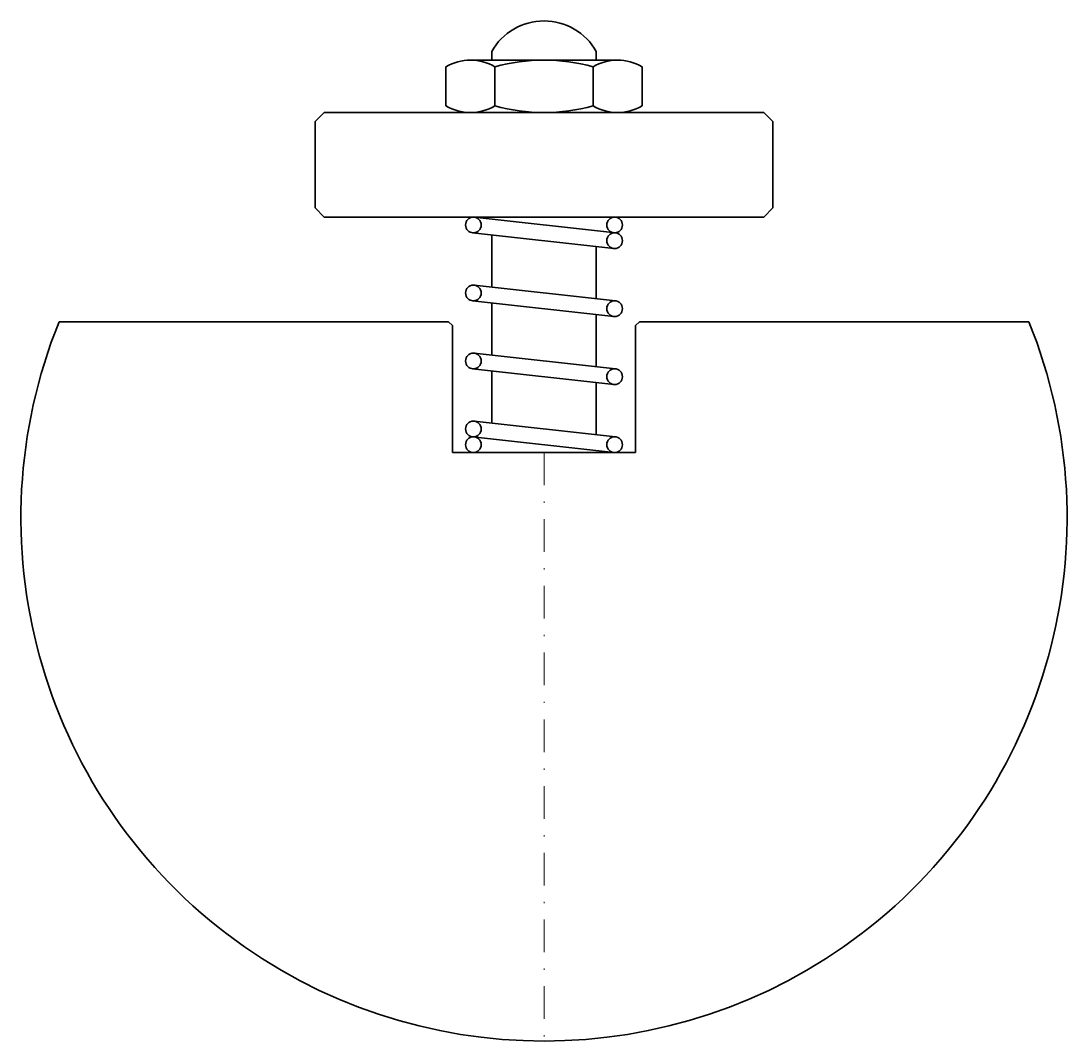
# Model space of a CAD drawing. Header units: millimetres. Extents: x -40 to 40, y 0 to 78.
import ezdxf

# ---------------------------------------------------------------- set-up
doc = ezdxf.new("R2010")
doc.units = ezdxf.units.MM
doc.header["$LTSCALE"] = 5
doc.linetypes.add('AUSGEZOGEN', pattern=[0])
doc.linetypes.add('DASHDOT', pattern=[1, 0.5, -0.25, 0, -0.25])
doc.layers.add('2', color=7, linetype='Continuous')

# ---------------------------------------------------------------- blocks, each defined once
blk = doc.blocks.new('40_001_022_nNn01')
at = {"layer": '2', "color": 7, "linetype": 'AUSGEZOGEN', "lineweight": 35}
for p, q in [((-4, 75.665), (-4, 75)), ((4, 75.665), (4, 75)), ((-7.506, 71.5), (-7.506, 74.5)), ((-5.629, 75), (5.629, 75)), ((-3.753, 71.5), (-3.753, 74.5)), ((3.753, 71.5), (3.753, 74.5)), ((7.506, 71.5), (7.506, 74.5)), ((-17.5, 70.3), (-16.8, 71)), ((16.8, 71), (-16.8, 71)), ((17.5, 70.3), (16.8, 71)), ((-17.5, 70.3), (-17.5, 63.7)), ((17.5, 63.7), (17.5, 70.3)), ((-16.8, 63), (-17.5, 63.7)), ((16.8, 63), (17.5, 63.7)), ((-16.8, 63), (16.8, 63)), ((-5.334, 62.996), (5.466, 61.796)), ((-5.466, 61.804), (5.334, 60.604)), ((-4, 61.641), (-4, 57.648)), ((4, 60.752), (4, 56.759)), ((-5.334, 57.796), (5.466, 56.596)), ((-5.466, 56.604), (5.334, 55.404)), ((-4, 56.441), (-4, 52.448)), ((4, 55.552), (4, 51.559)), ((-5.334, 52.596), (5.466, 51.396)), ((-5.466, 51.404), (5.334, 50.204)), ((-4, 51.241), (-4, 47.248)), ((4, 50.352), (4, 46.359)), ((-5.334, 47.396), (5.466, 46.196)), ((-5.466, 46.204), (5.334, 45.004))]:
    blk.add_line(p, q, dxfattribs=at)
for centre in [(-5.4, 62.4), (5.4, 62.4), (5.4, 61.2), (-5.4, 57.2), (5.4, 56), (-5.4, 52), (5.4, 50.8), (-5.4, 46.8), (-5.4, 45.6), (5.4, 45.6)]:
    blk.add_circle(centre, 0.6, dxfattribs=at)
for centre, radius, start, end in [((0, 73.407), 4.593, 29.44666, 150.55334), ((-5.629, 71.229), 3.771, 60.15828, 119.84172), ((0, 60.667), 14.333, 74.82182, 105.17818), ((5.629, 71.229), 3.771, 60.15828, 119.84172), ((-5.629, 74.771), 3.771, 240.15828, 299.84172), ((0, 85.333), 14.333, 254.82182, 285.17818), ((5.629, 74.771), 3.771, 240.15828, 299.84172)]:
    blk.add_arc(centre, radius, start, end, dxfattribs=at)
blk = doc.blocks.new('40002_022_nNn00')
blk.add_blockref('40_001_022_nNn01', (0, 0))

msp = doc.modelspace()

# ---------------------------------------------------------------- linework, layer by layer
at = {"layer": '2', "color": 7, "linetype": 'AUSGEZOGEN', "lineweight": 35}
for p, q in [((-7.3, 55), (-37.081, 55)), ((-7, 54.7), (-7.3, 55)), ((-7, 45), (-7, 54.7)), ((7.3, 55), (7, 54.7)), ((7, 54.7), (7, 45)), ((37.081, 55), (7.3, 55)), ((7, 45), (-7, 45))]:
    msp.add_line(p, q, dxfattribs=at)
at = {"layer": '2', "color": 7, "linetype": 'DASHDOT', "lineweight": 18}
msp.add_line((0, 45), (0, 0), dxfattribs=at)
at = {"layer": '2', "color": 7, "linetype": 'AUSGEZOGEN', "lineweight": 35}
msp.add_arc((0, 40), 40, 157.97569, 22.02431, dxfattribs=at)

# ---------------------------------------------------------------- block references
msp.add_blockref('40002_022_nNn00', (0, 0))

doc.saveas('drawing.dxf')
